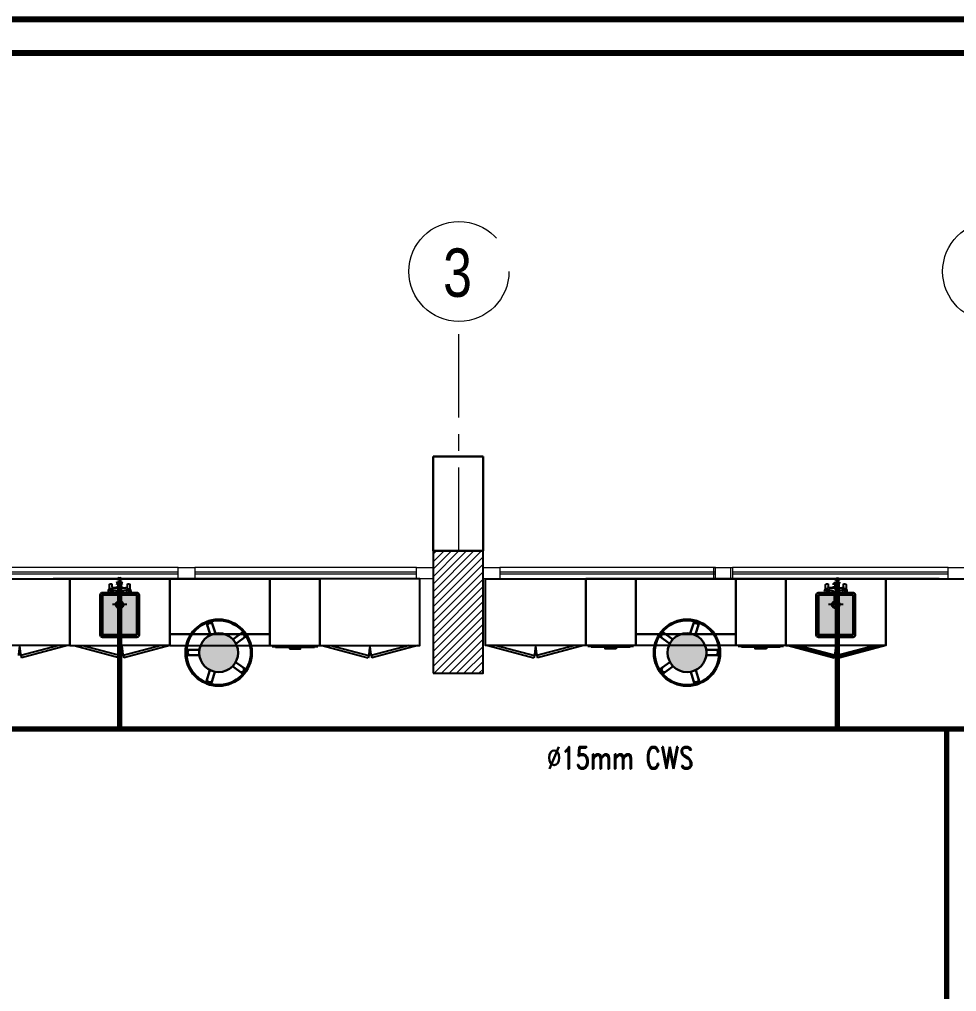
# Model space of a CAD drawing. Extents: x 800 to 995, y 398 to 804.
# Drawn here: x 902.31 to 910.73, y 714.4 to 723.15 of the extents above; entities that cross this region are included whole.
import ezdxf

# ---------------------------------------------------------------- set-up
doc = ezdxf.new("R2010")
doc.units = 0
doc.header["$MEASUREMENT"] = 0
for name, pattern in [('ACAD_ISO02W100', [15, 12, -3]), ('CENTERX2', [4, 2.5, -0.5, 0.5, -0.5]), ('DASHED', [19.05, 12.7, -6.35])]:
    doc.linetypes.add(name, pattern=pattern)
doc.layers.get('0').update_dxf_attribs({"color": 252, "linetype": 'CONTINUOUS', "lineweight": 30})
doc.layers.add('-FUR', color=252, linetype='CONTINUOUS')
doc.layers.add('SAN', color=2, linetype='CONTINUOUS')
for name, color, linetype, lineweight in [('axis', 1, 'CENTERX2', 5), ('Column', 6, 'CONTINUOUS', 25), ('elev', 90, 'CONTINUOUS', 9), ('hatch', 252, 'CONTINUOUS', 9), ('P-C-WATER', 5, 'CONTINUOUS', 70), ('P-TEXT', 1, 'CONTINUOUS', 25), ('txt in circle', 11, 'CONTINUOUS', 13), ('UG-BORDER', 20, 'CONTINUOUS', 80), ('Wall', 252, 'CONTINUOUS', 30), ('WINDOW', 252, 'CONTINUOUS', 5)]:
    doc.layers.add(name, color=color, linetype=linetype, lineweight=lineweight)
doc.styles.add('ROMANC', font='romand.shx')
doc.styles.add('SOSA2', font='SOSA.shx', dxfattribs={"width": 0.8})

# ---------------------------------------------------------------- blocks, each defined once
blk = doc.blocks.new('YY5Y5')
at = {"layer": 'SAN', "color": 1}
for p, q in [((435.73, 542.41), (434.2, 542.41)), ((435.73, 540.55), (435.73, 542.41)), ((447.16, 542.41), (447.16, 540.55)), ((448.69, 542.41), (447.16, 542.41)), ((434.16, 537.56), (433.7, 538.02)), ((434.16, 536.15), (433.7, 535.69)), ((433.83, 542.04), (433.83, 538.56)), ((435.58, 537.56), (436.04, 538.02)), ((435.58, 536.15), (436.04, 535.69)), ((436.72, 537.65), (438.25, 537.65)), ((446.18, 539.55), (436.73, 539.55)), ((440.5, 535.4), (440.5, 528.74)), ((442.4, 528.74), (442.4, 535.4)), ((443.04, 539.55), (446.16, 539.55)), ((444.65, 537.65), (446.18, 537.65)), ((447.32, 537.56), (446.86, 538.02)), ((447.32, 536.15), (446.86, 535.69)), ((448.74, 537.56), (449.2, 538.02)), ((448.74, 536.15), (449.2, 535.69)), ((449.07, 538.56), (449.07, 542.04)), ((440.87, 528.36), (442.03, 528.36))]:
    blk.add_line(p, q, dxfattribs=at)
at = {"layer": 'SAN', "color": 1, "linetype": 'Continuous'}
blk.add_line((439.23, 539.55), (439.86, 539.55), dxfattribs=at)
at = {"layer": 'SAN', "color": 2, "linetype": 'DASHED'}
for points in [[(441.45, 532.42), (441.45, 521.63)], [(436.06, 527.03), (446.84, 527.03)]]:
    blk.add_lwpolyline(points, dxfattribs=at)
at = {"layer": 'SAN', "color": 1}
for centre, radius in [((434.87, 536.85), 2), ((434.87, 536.85), 1), ((434.87, 536.85), 0.8), ((448.03, 536.85), 2), ((448.03, 536.85), 1), ((448.03, 536.85), 0.8)]:
    blk.add_circle(centre, radius, dxfattribs=at)
for centre, radius, start, end in [((434.2, 542.04), 0.375, 90, 180), ((448.69, 542.04), 0.375, 0, 90), ((436.73, 540.55), 1, 180, 270), ((438.25, 535.4), 2.25, 0, 90), ((444.65, 535.4), 2.25, 90, 180), ((446.16, 540.55), 1, 270, 0), ((441.45, 527.03), 2.86, 109.43194, 70.56806), ((441.45, 527.03), 2.08, 117.27647, 62.72353), ((440.87, 528.74), 0.375, 180, 270), ((442.03, 528.74), 0.375, 270, 360)]:
    blk.add_arc(centre, radius, start, end, dxfattribs=at)
blk = doc.blocks.new('fd')
at = {"layer": '-FUR'}
h = blk.add_hatch(color=254, dxfattribs=at)
h.paths.add_polyline_path([(1322.6636, 576.6994), (1322.3536, 576.6994), (1322.3536, 577.0594), (1322.6636, 577.0594)], flags=16)
edge = h.paths.add_edge_path()
edge.add_line((1322.6636, 576.6794), (1322.3536, 576.6794))
edge.add_arc((1322.3536, 576.6994), 0.02, 180, 270, ccw=False)
edge.add_line((1322.3336, 576.6994), (1322.3336, 577.0594))
edge.add_arc((1322.3536, 577.0594), 0.02, 90, 180, ccw=False)
edge.add_line((1322.3536, 577.0794), (1322.6636, 577.0794))
edge.add_arc((1322.6636, 577.0594), 0.02, 0, 90, ccw=False)
edge.add_line((1322.6836, 577.0594), (1322.6836, 576.6994))
edge.add_arc((1322.6636, 576.6994), 0.02, -90, 0, ccw=False)
blk.add_hatch(color=253, dxfattribs=at).paths.add_polyline_path([(1322.6636, 577.0594), (1322.6636, 576.6994), (1322.3536, 576.6994), (1322.3536, 577.0594)])
h = blk.add_hatch(color=251, dxfattribs=at)
h.paths.add_polyline_path([(1322.6337, 577.0294), (1322.6636, 577.0594), (1322.6636, 576.6994), (1322.6336, 576.7294)])
h.paths.add_polyline_path([(1322.6336, 576.7294), (1322.6636, 576.6994), (1322.3536, 576.6994), (1322.3836, 576.7294)])
h = blk.add_hatch(color=252, dxfattribs=at)
h.paths.add_polyline_path([(1322.3836, 577.0294), (1322.3536, 577.0594), (1322.6636, 577.0594), (1322.6337, 577.0294)])
h.paths.add_polyline_path([(1322.3836, 576.7294), (1322.3536, 576.6994), (1322.3536, 577.0594), (1322.3836, 577.0294)])
for p, q in [((1322.4784, 577.2056), (1322.0597, 577.2056)), ((1322.4784, 577.2056), (1322.9597, 577.2056)), ((1322.0597, 576.6056), (1322.5097, 576.6056)), ((1322.9597, 576.6056), (1322.5097, 576.6056))]:
    blk.add_line(p, q, dxfattribs=at)
at = {"layer": '-FUR', "linetype": 'ACAD_ISO02W100'}
for p, q in [((1322.0597, 577.2056), (1322.5097, 577.2056)), ((1322.9597, 577.2056), (1322.5097, 577.2056)), ((1322.0997, 576.6056), (1322.5133, 576.4948)), ((1322.177, 576.6056), (1322.5185, 576.5141)), ((1322.8824, 576.6056), (1322.541, 576.5141)), ((1322.9597, 576.6056), (1322.5462, 576.4948)), ((1322.5185, 576.5141), (1322.5133, 576.4948)), ((1322.541, 576.5141), (1322.5462, 576.4948))]:
    blk.add_line(p, q, dxfattribs=at)
for centre, start, end in [((1324.045, 576.3727), 171.26112, 174.70691), ((1321.0144, 576.3727), 5.29309, 8.73888)]:
    blk.add_arc(centre, 1.5331, start, end, dxfattribs=at)
for p, q in [((1322.0597, 577.2056), (1322.0597, 576.6056)), ((1322.9597, 577.2056), (1322.9597, 576.6056))]:
    blk.add_line(p, q)
blk.add_lwpolyline([(1322.6636, 576.6794), (1322.3536, 576.6794, -0.414214), (1322.3336, 576.6994), (1322.3336, 577.0594, -0.414214), (1322.3536, 577.0794), (1322.6636, 577.0794, -0.414214), (1322.6836, 577.0594), (1322.6836, 576.6994, -0.414214)], format="xyb", close=True)
blk.add_lwpolyline([(1322.6636, 576.6794), (1322.3536, 576.6794, -0.414214), (1322.3336, 576.6994), (1322.3336, 577.0594, -0.414214), (1322.3536, 577.0794), (1322.6636, 577.0794, -0.414214), (1322.6836, 577.0594), (1322.6836, 576.6994, -0.414214)], format="xyb", close=True)
blk.add_lwpolyline([(1322.6636, 576.6994), (1322.3536, 576.6994), (1322.3536, 577.0594), (1322.6636, 577.0594)], close=True)
at = {"extrusion": (0, 0, -1), "xscale": 0.0121000000000322, "yscale": 0.0121000000000322, "zscale": -0.0121}
blk.add_blockref('YY5Y5', (-1327.8502, 570.5947), dxfattribs=at)
blk = doc.blocks.new('juy')
blk.add_line((1322.9597, 577.2056), (1322.9597, 576.6056))
blk.add_blockref('fd', (0, 0))

msp = doc.modelspace()

# ---------------------------------------------------------------- hatches: boundary and pattern name
h = msp.add_hatch(color=256)
h.set_gradient(color1=(132, 132, 132), name='SPHERICAL')
h.paths.add_polyline_path([(904.0969, 717.6273, -1), (904.0969, 717.2773, -1)])
h = msp.add_hatch(color=256)
h.set_gradient(color1=(132, 132, 132), name='SPHERICAL')
h.paths.add_polyline_path([(908.3094, 717.6273, 1), (908.3094, 717.2773, 1)])
at = {"layer": 'hatch'}
h = msp.add_hatch(dxfattribs=at)
h.set_pattern_fill('ANSI31', color=252, scale=0.015, style=0)
h.set_pattern_definition([(45, (1098.23287, 379.94611), (-0.0336759605, 0.0336759605), [])])
h.paths.add_polyline_path([(906.0257, 717.2682), (906.4757, 717.2682), (906.4757, 718.3682), (906.0257, 718.3682)])

# ---------------------------------------------------------------- linework, layer by layer
at = {"layer": '-FUR', "linetype": 'ACAD_ISO02W100'}
for p, q in [((901.7089, 718.1182), (902.6089, 718.1182)), ((901.8579, 718.1182), (902.7579, 718.1182)), ((901.8579, 718.1182), (902.7579, 718.1182)), ((903.0589, 718.1182), (902.6089, 718.1182)), ((904.5579, 718.1182), (905.0079, 718.1182)), ((904.5579, 718.1182), (905.0079, 718.1182)), ((905.7589, 718.1182), (904.8589, 718.1182)), ((905.9079, 718.1182), (905.0079, 718.1182)), ((905.9079, 718.1182), (905.0079, 718.1182)), ((906.4984, 718.1182), (907.3984, 718.1182)), ((906.4984, 718.1182), (907.3984, 718.1182)), ((906.5262, 718.1182), (907.4262, 718.1182)), ((907.8484, 718.1182), (907.3984, 718.1182)), ((907.8484, 718.1182), (907.3984, 718.1182)), ((907.8762, 718.1182), (907.4262, 718.1182)), ((909.1984, 718.1182), (908.7484, 718.1182)), ((909.1984, 718.1182), (908.7484, 718.1182)), ((909.6962, 718.1182), (908.7962, 718.1182)), ((909.1984, 718.1182), (910.0984, 718.1182)), ((909.1984, 718.1182), (910.0984, 718.1182)), ((910.5762, 718.1182), (909.6762, 718.1182)), ((910.0984, 718.1182), (910.9984, 718.1182)), ((902.6607, 717.5182), (902.3192, 717.4268)), ((902.7379, 717.5182), (902.3244, 717.4074)), ((903.6579, 717.5182), (904.5579, 717.5182)), ((905.0279, 717.5182), (905.4415, 717.4074)), ((905.1052, 717.5182), (905.4467, 717.4268)), ((905.8107, 717.5182), (905.4692, 717.4268)), ((905.8879, 717.5182), (905.4744, 717.4074)), ((906.5184, 717.5182), (906.932, 717.4074)), ((906.5957, 717.5182), (906.9371, 717.4268)), ((907.3011, 717.5182), (906.9597, 717.4268)), ((907.3784, 717.5182), (906.9648, 717.4074)), ((908.7484, 717.5182), (907.8484, 717.5182)), ((909.2184, 717.5182), (909.632, 717.4074)), ((909.2957, 717.5182), (909.6371, 717.4268)), ((910.0011, 717.5182), (909.6597, 717.4268)), ((910.0784, 717.5182), (909.6648, 717.4074)), ((902.3192, 717.4268), (902.3244, 717.4074)), ((905.4467, 717.4268), (905.4415, 717.4074)), ((905.4692, 717.4268), (905.4744, 717.4074)), ((906.9371, 717.4268), (906.932, 717.4074)), ((906.9597, 717.4268), (906.9648, 717.4074)), ((909.6371, 717.4268), (909.632, 717.4074)), ((909.6597, 717.4268), (909.6648, 717.4074))]:
    msp.add_line(p, q, dxfattribs=at)
at = {"layer": '-FUR'}
for p, q in [((904.5779, 717.5082), (904.9879, 717.5082)), ((904.6079, 717.5032), (904.9579, 717.5032)), ((907.8284, 717.5082), (907.4184, 717.5082)), ((907.7984, 717.5032), (907.4484, 717.5032)), ((909.1784, 717.5082), (908.7684, 717.5082)), ((909.1484, 717.5032), (908.7984, 717.5032))]:
    msp.add_line(p, q, dxfattribs=at)
for points in [[(901.8579, 718.1182), (902.7579, 718.1182), (902.7579, 717.5182), (901.8579, 717.5182)], [(904.5579, 717.5182), (905.0079, 717.5182), (905.0079, 718.1182), (904.5579, 718.1182)], [(905.9079, 718.1182), (905.0079, 718.1182), (905.0079, 717.5182), (905.9079, 717.5182)], [(906.4984, 718.1182), (907.3984, 718.1182), (907.3984, 717.5182), (906.4984, 717.5182)], [(907.8484, 717.5182), (907.3984, 717.5182), (907.3984, 718.1182), (907.8484, 718.1182)], [(909.1984, 717.5182), (908.7484, 717.5182), (908.7484, 718.1182), (909.1984, 718.1182)], [(909.1984, 718.1182), (910.0984, 718.1182), (910.0984, 717.5182), (909.1984, 717.5182)]]:
    msp.add_lwpolyline(points, close=True, dxfattribs=at)
at = {"layer": '-FUR', "color": 1}
for points in [[(904.7329, 717.4882), (904.8329, 717.4882), (904.8329, 717.4982), (904.7329, 717.4982)], [(907.6734, 717.4882), (907.5734, 717.4882), (907.5734, 717.4982), (907.6734, 717.4982)], [(909.0234, 717.4882), (908.9234, 717.4882), (908.9234, 717.4982), (909.0234, 717.4982)]]:
    msp.add_lwpolyline(points, close=True, dxfattribs=at)
at = {"layer": '-FUR', "linetype": 'ACAD_ISO02W100'}
for centre, start, end in [((903.8232, 717.2853), 171.26112, 174.70691), ((900.7927, 717.2853), 5.29309, 8.73888), ((906.9732, 717.2853), 171.26112, 174.70691), ((903.9427, 717.2853), 5.29309, 8.73888), ((908.4637, 717.2853), 171.26112, 174.70691), ((905.4331, 717.2853), 5.29309, 8.73888), ((911.1637, 717.2853), 171.26112, 174.70691), ((908.1331, 717.2853), 5.29309, 8.73888)]:
    msp.add_arc(centre, 1.5331, start, end, dxfattribs=at)
for p, q in [((903.9589, 718.1182), (903.0589, 718.1182)), ((903.6579, 718.1182), (904.5579, 718.1182)), ((903.6579, 717.5182), (903.6579, 718.1182)), ((903.6579, 718.1182), (904.5579, 718.1182)), ((904.5579, 718.1182), (904.5579, 717.5182)), ((908.7484, 718.1182), (907.8484, 718.1182)), ((908.7484, 718.1182), (907.8484, 718.1182)), ((907.8484, 718.1182), (907.8484, 717.5182)), ((908.7762, 718.1182), (907.8762, 718.1182)), ((908.7484, 717.5182), (908.7484, 718.1182)), ((903.993, 717.733), (904.0191, 717.7414)), ((904.0679, 717.6249), (904.0333, 717.7328)), ((908.3385, 717.6249), (908.3731, 717.7328)), ((908.4134, 717.733), (908.3872, 717.7414)), ((904.0226, 717.6108), (903.9865, 717.7204)), ((908.3837, 717.6108), (908.4199, 717.7204)), ((904.5579, 717.6182), (903.6579, 717.6182)), ((904.2247, 717.572), (904.3178, 717.6402)), ((904.2521, 717.5333), (904.344, 717.5996)), ((904.3317, 717.638), (904.3478, 717.6157)), ((904.5579, 717.5182), (904.5579, 717.6182)), ((907.8484, 717.5182), (907.8484, 717.6182)), ((907.8484, 717.6182), (908.7484, 717.6182)), ((908.0746, 717.638), (908.0585, 717.6157)), ((908.1543, 717.5333), (908.0624, 717.5996)), ((908.1817, 717.572), (908.0886, 717.6402)), ((903.9238, 717.478), (903.8105, 717.4784)), ((908.4825, 717.478), (908.5958, 717.4784)), ((903.7979, 717.4402), (903.798, 717.4677)), ((903.9233, 717.4306), (903.8079, 717.4301)), ((908.4831, 717.4306), (908.5985, 717.4301)), ((908.6084, 717.4402), (908.6083, 717.4677)), ((904.019, 717.2956), (903.9836, 717.188)), ((904.2219, 717.3298), (904.3133, 717.2629)), ((904.2502, 717.3678), (904.3439, 717.3004)), ((908.1562, 717.3678), (908.0625, 717.3004)), ((908.1845, 717.3298), (908.093, 717.2629)), ((908.3873, 717.2956), (908.4227, 717.188)), ((904.0639, 717.2805), (904.0287, 717.1705)), ((904.346, 717.2864), (904.3298, 717.2642)), ((908.0603, 717.2864), (908.0766, 717.2642)), ((908.3424, 717.2805), (908.3776, 717.1705)), ((904.0161, 717.1642), (903.99, 717.1728)), ((908.3902, 717.1642), (908.4164, 717.1728))]:
    msp.add_line(p, q)
for centre, radius in [((904.0969, 717.4523), 0.299), ((904.0969, 717.4523), 0.29), ((908.3094, 717.4523), 0.299), ((908.3094, 717.4523), 0.29), ((904.0969, 717.4523), 0.175), ((908.3094, 717.4523), 0.175)]:
    msp.add_circle(centre, radius)
for centre, radius, start, end in [((903.996, 717.7235), 0.01, 107.79115, 197.79115), ((904.0209, 717.7284), 0.0131, 19.65402, 97.72038), ((908.3854, 717.7284), 0.0131, 82.27962, 160.34598), ((908.4103, 717.7235), 0.01, 342.20885, 72.20885), ((904.0214, 717.6945), 0.025, 40.93495, 209.17517), ((908.3849, 717.6945), 0.025, 330.82483, 139.06505), ((904.3039, 717.599), 0.025, 328.93495, 137.17517), ((904.3236, 717.6321), 0.01, 35.79115, 125.79115), ((904.336, 717.61), 0.0131, 307.65402, 25.72038), ((908.0704, 717.61), 0.0131, 154.27962, 232.34598), ((908.0827, 717.6321), 0.01, 54.20885, 144.20885), ((908.1025, 717.599), 0.025, 42.82483, 211.06505), ((903.8109, 717.4653), 0.0131, 91.65402, 169.72038), ((903.8433, 717.4553), 0.025, 112.93495, 281.17517), ((908.563, 717.4553), 0.025, 258.82483, 67.06505), ((908.5954, 717.4653), 0.0131, 10.27962, 88.34598), ((903.8079, 717.4401), 0.01, 179.79115, 269.79115), ((908.5984, 717.4401), 0.01, 270.20885, 0.20885), ((904.3003, 717.3009), 0.025, 256.93495, 65.17517), ((904.338, 717.2923), 0.01, 323.79115, 53.79115), ((908.0684, 717.2923), 0.01, 126.20885, 216.20885), ((908.106, 717.3009), 0.025, 114.82483, 283.06505), ((904.0157, 717.2121), 0.025, 184.93495, 353.17517), ((904.3207, 717.2737), 0.0131, 235.65402, 313.72038), ((908.0856, 717.2737), 0.0131, 226.27962, 304.34598), ((908.3906, 717.2121), 0.025, 186.82483, 355.06505), ((903.9962, 717.1843), 0.0131, 163.65402, 241.72038), ((904.0192, 717.1737), 0.01, 251.79115, 341.79115), ((908.3871, 717.1737), 0.01, 198.20885, 288.20885), ((908.4101, 717.1843), 0.0131, 298.27962, 16.34598)]:
    msp.add_arc(centre, radius, start, end)
at = {"layer": 'axis', "color": 0, "ltscale": 0.3}
msp.add_line((906.2584, 718.3682), (906.2584, 720.432), dxfattribs=at)
at = {"layer": 'axis', "color": 0}
for centre in [(906.2584, 720.882), (911.0584, 720.882)]:
    msp.add_circle(centre, 0.45, dxfattribs=at)
at = {"layer": 'Column', "color": 252}
msp.add_lwpolyline([(906.0257, 717.2682), (906.4757, 717.2682), (906.4757, 718.3682), (906.0257, 718.3682)], close=True, dxfattribs=at)
at = {"layer": 'elev', "color": 252, "linetype": 'Continuous'}
for p, q in [((903.7334, 718.1182), (903.7334, 718.2182)), ((903.7334, 718.2182), (903.8834, 718.2182)), ((903.7334, 718.2182), (903.8834, 718.2182)), ((903.7334, 718.1182), (903.7334, 718.2182)), ((903.7334, 718.2182), (903.8834, 718.2182)), ((903.7334, 718.1182), (903.7334, 718.2182)), ((903.8834, 718.2182), (903.8834, 718.1182)), ((903.8834, 718.2182), (903.8834, 718.1182)), ((903.8834, 718.2182), (903.8834, 718.1182)), ((905.8757, 718.2182), (906.0257, 718.2182)), ((905.8757, 718.1182), (905.8757, 718.2182)), ((905.8757, 718.2182), (906.0257, 718.2182)), ((905.8757, 718.1182), (905.8757, 718.2182)), ((906.0257, 718.2182), (906.0257, 718.1182)), ((906.0257, 718.2182), (906.0257, 718.1182)), ((906.4757, 718.2182), (906.6257, 718.2182)), ((906.4757, 718.1182), (906.4757, 718.2182)), ((906.4757, 718.2182), (906.6257, 718.2182)), ((906.4757, 718.1182), (906.4757, 718.2182)), ((906.6257, 718.2182), (906.6257, 718.1182)), ((906.6257, 718.2182), (906.6257, 718.1182)), ((908.5507, 718.1182), (908.5507, 718.2182)), ((908.5507, 718.2182), (908.7007, 718.2182)), ((908.567, 718.2182), (908.717, 718.2182)), ((908.567, 718.1182), (908.567, 718.2182)), ((908.567, 718.2182), (908.717, 718.2182)), ((908.567, 718.1182), (908.567, 718.2182)), ((908.7007, 718.2182), (908.7007, 718.1182)), ((908.717, 718.2182), (908.717, 718.1182)), ((908.717, 718.2182), (908.717, 718.1182)), ((910.6584, 718.2182), (910.8084, 718.2182)), ((910.6584, 718.1182), (910.6584, 718.2182)), ((903.8834, 718.1182), (903.7334, 718.1182)), ((903.8834, 718.1182), (903.7334, 718.1182)), ((903.8834, 718.1182), (903.7334, 718.1182)), ((906.0257, 718.1182), (905.8757, 718.1182)), ((906.0257, 718.1182), (905.8757, 718.1182)), ((906.6257, 718.1182), (906.4757, 718.1182)), ((906.6257, 718.1182), (906.4757, 718.1182)), ((908.7007, 718.1182), (908.5507, 718.1182)), ((908.717, 718.1182), (908.567, 718.1182)), ((908.717, 718.1182), (908.567, 718.1182)), ((910.8084, 718.1182), (910.6584, 718.1182))]:
    msp.add_line(p, q, dxfattribs=at)
at = {"layer": 'P-C-WATER', "linetype": 'Continuous'}
for p, q in [((903.2068, 718.0868), (903.2068, 716.7643)), ((909.6612, 718.0822), (909.6612, 716.7598)), ((911.4067, 716.7643), (901.7789, 716.7643)), ((910.6434, 716.7643), (910.6434, 700.8133))]:
    msp.add_line(p, q, dxfattribs=at)
at = {"layer": 'P-C-WATER', "linetype": 'ByBlock'}
for centre, start, end in [((903.2068, 718.0993), 0, 180), ((903.2068, 718.0993), 180, 0), ((909.6612, 718.0947), 0, 180), ((909.6612, 718.0947), 180, 0), ((903.2068, 718.0558), 0, 180), ((903.2068, 718.0558), 180, 0), ((909.6472, 718.0558), 0, 180), ((909.6472, 718.0558), 180, 0)]:
    msp.add_arc(centre, 0.0125, start, end, dxfattribs=at)
at = {"layer": 'UG-BORDER'}
for p, q in [((943.0482, 723.1492), (847.8472, 723.1492)), ((942.7449, 722.8459), (848.1505, 722.8459))]:
    msp.add_line(p, q, dxfattribs=at)
at = {"layer": 'Wall', "color": 252, "linetype": 'Continuous'}
for p, q in [((906.4757, 719.2183), (906.0257, 719.2183)), ((906.0257, 719.2183), (906.0257, 718.3682)), ((906.4757, 718.3682), (906.4757, 719.2183)), ((906.0257, 718.3682), (906.4757, 718.3682))]:
    msp.add_line(p, q, dxfattribs=at)
at = {"layer": 'WINDOW', "color": 252, "linetype": 'Continuous'}
for p, q in [((903.7334, 718.2182), (901.8086, 718.2182)), ((903.7334, 718.2182), (901.8086, 718.2182)), ((903.7334, 718.1782), (901.8086, 718.1782)), ((903.7334, 718.1782), (901.8086, 718.1782)), ((905.8757, 718.2182), (903.8834, 718.2182)), ((905.8757, 718.2182), (903.8834, 718.2182)), ((905.8757, 718.1782), (903.8834, 718.1782)), ((905.8757, 718.1782), (903.8834, 718.1782)), ((908.567, 718.2182), (906.6257, 718.2182)), ((908.567, 718.2182), (906.6257, 718.2182)), ((908.567, 718.1782), (906.6257, 718.1782)), ((908.567, 718.1782), (906.6257, 718.1782)), ((910.6584, 718.2182), (908.717, 718.2182)), ((910.6584, 718.1782), (908.717, 718.1782)), ((903.7334, 718.1582), (901.8086, 718.1582)), ((903.7334, 718.1582), (901.8086, 718.1582)), ((903.7334, 718.1182), (901.8086, 718.1182)), ((903.7334, 718.1182), (901.8086, 718.1182)), ((905.8757, 718.1582), (903.8834, 718.1582)), ((905.8757, 718.1582), (903.8834, 718.1582)), ((905.8757, 718.1182), (903.8834, 718.1182)), ((905.8757, 718.1182), (903.8834, 718.1182)), ((908.567, 718.1582), (906.6257, 718.1582)), ((908.567, 718.1582), (906.6257, 718.1582)), ((908.567, 718.1182), (906.6257, 718.1182)), ((908.567, 718.1182), (906.6257, 718.1182)), ((910.6584, 718.1582), (908.717, 718.1582)), ((910.6584, 718.1182), (908.717, 718.1182))]:
    msp.add_line(p, q, dxfattribs=at)

# ---------------------------------------------------------------- block references
for p in [(-419.3018, 140.9127), (-412.8613, 140.9127)]:
    msp.add_blockref('juy', p)

# ---------------------------------------------------------------- texts
at = {"layer": 'P-TEXT', "color": 41, "style": 'ROMANC', "width": 0.75}
msp.add_text('%%C15mm CWS', height=0.2, dxfattribs=at).set_placement((907.05, 716.4067))
at = {"layer": 'txt in circle', "color": 0, "ltscale": 0.01, "insert": (906.2455, 720.8683), "char_height": 0.4355, "attachment_point": 5, "style": 'SOSA2'}
msp.add_mtext('3', dxfattribs=at)

doc.saveas('drawing.dxf')
